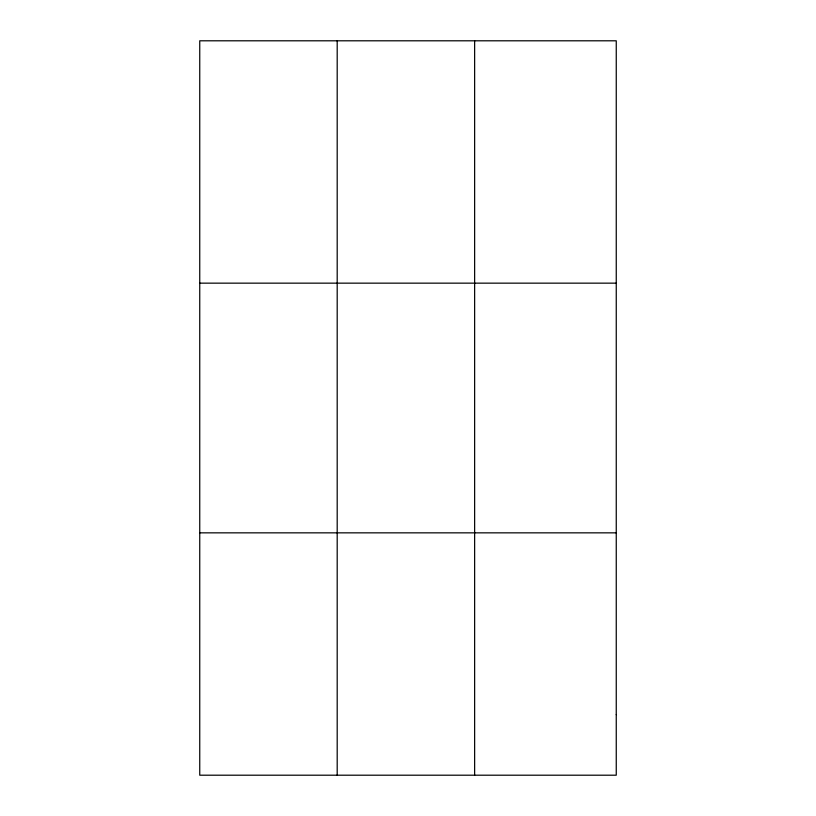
<?xml version="1.0" encoding="UTF-8"?>
<svg xmlns="http://www.w3.org/2000/svg" width="816" height="816" viewBox="0 0 816 816"><rect width="100%" height="100%" fill="white"/><g stroke="black" fill="none" stroke-linecap="round" stroke-linejoin="round"><path stroke-width="1.22" d="M337.192 40.8L337.192 775.2M474.637 40.8L474.637 775.2M199.747 283.152L616.253 283.152M199.747 532.848L616.253 532.848M616.253 714.612L616.253 775.2L199.747 775.2L199.747 40.8L616.253 40.8L616.253 714.612"/></g></svg>
